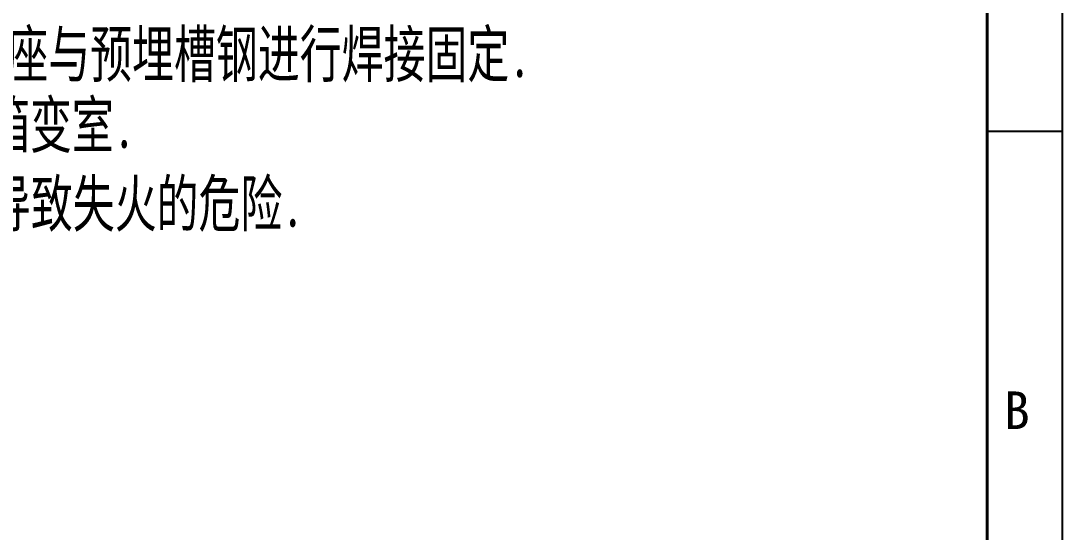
# Model space of a CAD drawing. Header units: millimetres. Extents: x 0 to 87554, y -20854 to 20404.
# Drawn here: x 83005 to 87554, y 3140 to 5376 of the extents above; entities that cross this region are included whole.
import ezdxf
from ezdxf.enums import TextEntityAlignment as Align

# ---------------------------------------------------------------- set-up
doc = ezdxf.new("R2010")
doc.units = ezdxf.units.MM
doc.layers.get('0').update_dxf_attribs({"lineweight": 15})
doc.layers.add('FORM', color=7, linetype='Continuous')
doc.styles.add('KEHUA', font='STFANGSO.TTF')
doc.styles.add('标准', font='simsun.ttc', dxfattribs={"width": 0.667})

# ---------------------------------------------------------------- blocks, each defined once
blk = doc.blocks.new('KH01-M017S')
at = {"layer": 'FORM', "color": 4}
blk.add_line((420, 74.5), (415.0000000000018, 74.5), dxfattribs=at)
at = {"layer": 'FORM', "color": 6}
blk.add_lwpolyline([(0, 297), (420, 297), (420, 0), (0, 0)], close=True, dxfattribs=at)
at = {"layer": 'FORM', "color": 8, "lineweight": 40}
blk.add_lwpolyline([(5, 5), (415.0000000000018, 5), (415.0000000000018, 292), (5, 292)], close=True, dxfattribs=at)
at = {"layer": 'FORM', "color": 4, "style": 'KEHUA'}
blk.add_text('B', height=2.5, dxfattribs=at).set_placement((416.1390178454039, 54.68700853517657))
at = {"layer": 'FORM', "color": 8, "style": 'KEHUA'}
blk.add_attdef('公司名称', text='', height=2.500000000000227, dxfattribs=at).set_placement((284.9411450150446, 43.94399829216388), align=Align.MIDDLE_LEFT)
at = {"layer": 'FORM', "color": 4, "style": 'KEHUA'}
for tag, height, p in [('设计者', 2.499999999998636, (369.0710813667883, 43.92963204199535)), ('审核者', 2.499999999998636, (369.0710813667883, 37.92963204199535)), ('工程名称', 2.500000000000227, (299.9098330083671, 37.58542622076348)), ('标准化', 2.499999999998636, (369.0710813667883, 31.92963204199538)), ('批准者', 2.499999999998636, (369.0710813667883, 25.92963204199538))]:
    blk.add_attdef(tag, text='', height=height, dxfattribs=at).set_placement(p, align=Align.MIDDLE_LEFT)
for tag, p in [('图纸名称', (299.9098330083671, 30.8197970452907)), ('产品型号', (299.9098330083671, 24.82023084550681)), ('版本', (299.9098330083671, 18.63800741745877)), ('页码', (299.9098330083671, 12.63800741745845))]:
    blk.add_attdef(tag, p, '', height=2.500000000000227, dxfattribs=at)

msp = doc.modelspace()

# ---------------------------------------------------------------- block references
at = {"xscale": 65.67391285754275, "yscale": 65.67391285754275, "zscale": 65.67391285754275}
msp.add_blockref('KH01-M017S', (59970.92369167227, 0), dxfattribs=at)

# ---------------------------------------------------------------- texts
at = {"color": 3, "style": '标准', "width": 0.667}
for s, p in [('4.变电站安装就位后应保证箱变门能顺利开关,,再将变电站的底座与预埋槽钢进行焊接固定.', (77816.06049616393, 5130.402527339069)), ('5.电缆进线孔待电缆穿过后需用水泥沙浆抹封,以防小动物进入箱变室.', (77827.36110481527, 4821.116338137688)), ('6.直流电流需要牢固绑扎 否则会有逆变器低压端头被电缆拉坏导致失火的危险.', (77831.3157109363, 4476.461670969438))]:
    msp.add_text(s, height=201.2472000000001, dxfattribs=at).set_placement(p)

doc.saveas('drawing.dxf')
